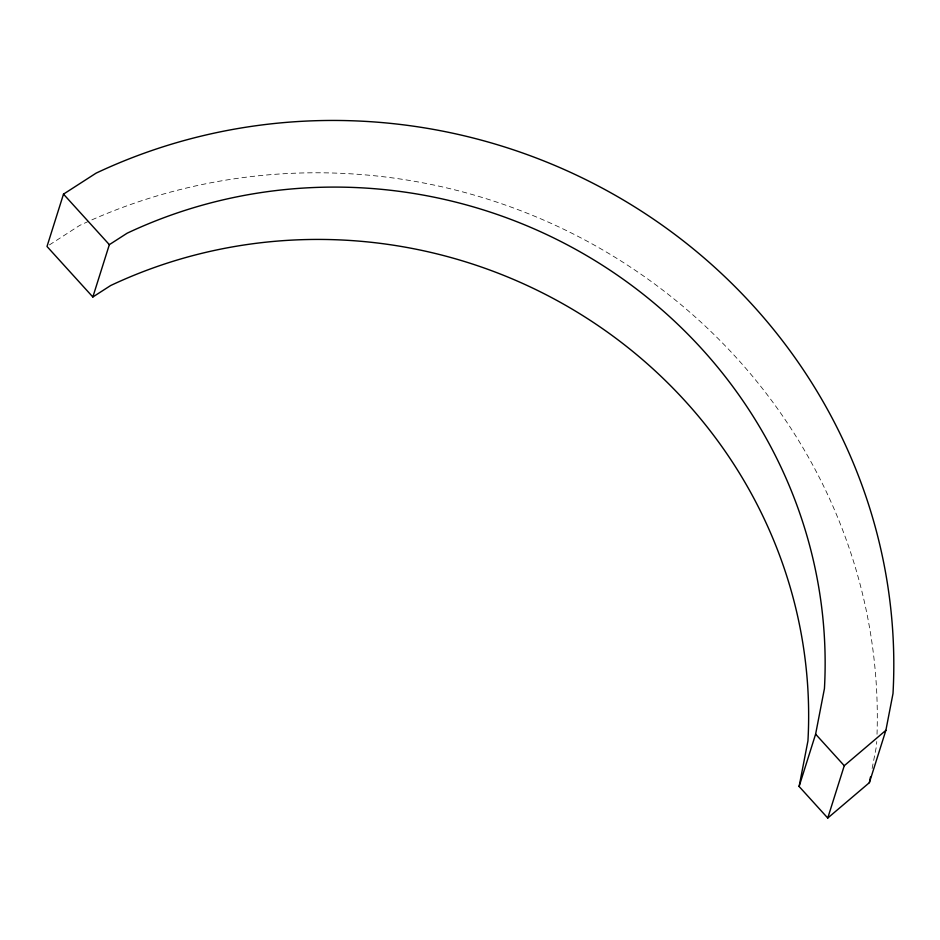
<?xml version="1.0" encoding="UTF-8"?>
<svg xmlns="http://www.w3.org/2000/svg" width="940" height="940" viewBox="0 0 940 940"><rect width="100%" height="100%" fill="white"/><g stroke="black" fill="none" stroke-linecap="round" stroke-linejoin="round"><path stroke-width="0.7" stroke-dasharray="4.7 3.53" d="M872.12 768.532L876.503 745.902A551.028 531.241 17.5 0 0 876.726 741.554M49.421 244.917L79.606 225.471A551.028 531.241 17.5 0 1 877.02 734.281"/><path stroke-width="1.41" d="M799.106 786.475L807.942 740.896A482.149 464.83 17.5 0 0 110.662 285.525L92.849 296.993L47 246.468L63.497 194.133L96.103 173.136A551.028 531.241 17.5 0 1 893 693.567L885.88 730.333L869.371 782.668L827.752 818.047L799.106 786.475L815.615 734.14L824.439 688.562A482.149 464.83 17.5 0 0 127.159 233.191L109.346 244.659L92.849 296.993M869.371 782.668L870.475 777.016M827.752 818.047L844.261 765.712L885.88 730.333M815.615 734.14L844.261 765.712M63.497 194.133L109.346 244.659"/></g></svg>
